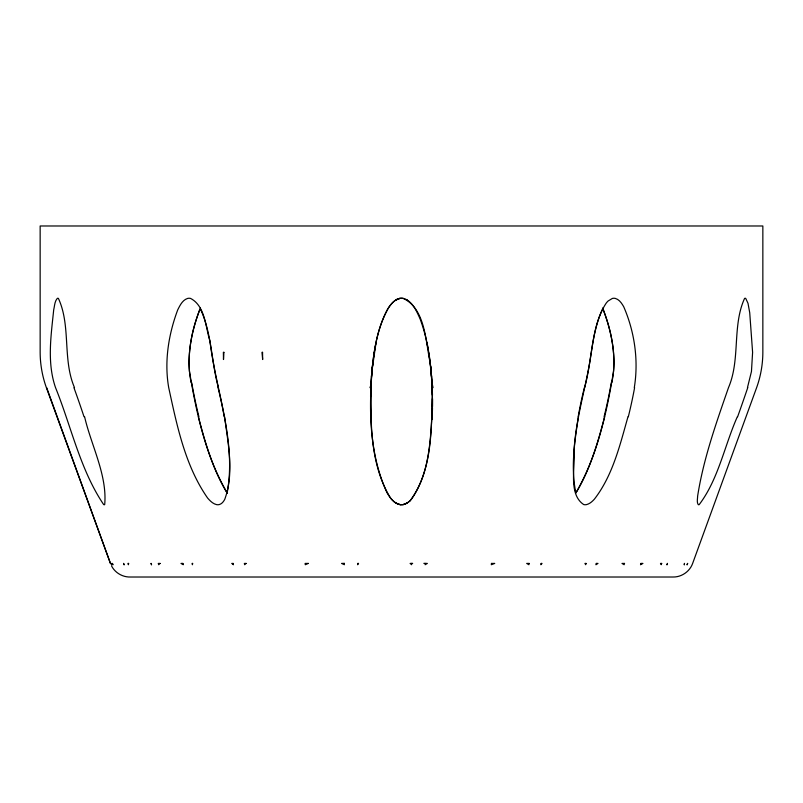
<?xml version="1.0" encoding="UTF-8"?>
<svg xmlns="http://www.w3.org/2000/svg" width="803" height="803" viewBox="0 0 803 803"><rect width="100%" height="100%" fill="white"/><g stroke="black" fill="none" stroke-linecap="round" stroke-linejoin="round"><path stroke-width="1.2" d="M432.415 406.709L432.436 398.679M411.658 563.425L411.638 564.73L410.122 563.425L412.662 563.345M371.408 377.079C373.576 353.159 376.466 328.166 388.913 307.168C391.523 303.414 394.865 299.529 399.533 298.465A9.405 9.405 0 0 1 403.477 298.465C412.431 300.995 416.446 310.972 419.969 318.61C428.993 342.62 431.633 368.467 432.385 393.932C431.281 429.635 432.466 470.528 410.233 500.56C407.773 502.989 404.491 504.967 400.918 504.726C396.592 504.425 393.109 501.293 390.539 498.061C370.053 464.686 370.625 422.93 370.926 385.018C372.602 359.232 375.322 332.432 387.588 309.255C390.429 304.698 394.092 299.68 399.663 298.435M372.763 363.016C368.687 406.358 368.517 452.561 387.036 492.791C390.057 497.87 394.112 503.762 400.456 504.685M370.564 396.391L371.568 374.921M425.188 563.425L425.148 564.73L427.347 563.425L423.833 563.345M432.415 407.824C430.468 438.789 429.936 473.399 411.166 499.586C409.008 501.945 406.298 504.043 403.076 504.605M371.869 371.478L376.005 342.901M373.566 356.933L374.268 352.326M634.29 387.638C638.746 360.517 634.621 331.81 623.7 306.696C621.753 303.353 619.344 299.559 615.379 298.435A9.415 7.618 -87.8 0 0 612.298 298.465L608.122 300.995A19.583 15.869 -87.8 0 0 606.094 303.293C594.581 320.909 593.096 342.781 589.643 363.016C584.373 392.476 575.59 421.354 574.004 451.416C575.58 466.784 567.942 494.096 583.681 504.545A8.913 6.846 -60.4 0 0 586.591 504.585C589.693 503.832 592.152 501.574 594.28 499.305C612.749 475.547 619.916 445.183 627.986 416.747M578.421 416.747C574.567 441.76 570.632 467.697 575.841 492.791M611.836 382.589C617.055 357.626 611.856 331.308 602.491 308.001M370.615 384.607L371.046 382.589M227.269 492.239C236.443 441.008 216.027 391.262 209.904 340.884C205.488 327.202 205.257 305.973 190.592 298.435A9.415 7.608 87.5 0 0 187.511 298.465C182.442 300.111 179.922 305.481 177.714 309.888C168.51 334.429 164.153 361.601 168.71 387.638C176.961 425.59 185.041 465.66 207.626 498.061C210.045 500.821 212.805 503.742 216.519 504.605A8.923 6.846 60.4 0 0 219.42 504.515C221.929 503.772 223.605 501.524 224.77 499.305C234.356 472.937 228.062 443.728 224.579 416.747M584.624 387.638C591.701 361.762 591.078 333.907 602.481 309.255M604.639 416.747C597.703 442.915 590.185 469.524 575.972 492.791M747.463 387.638L751.457 371.478L752.602 352.326L749.721 312.708L747.995 303.273L745.726 298.435A9.415 2.911 -88.5 0 0 744.552 298.465C732.005 326.088 740.577 359.443 728.492 387.638C716.186 423.101 703.458 458.844 697.636 496.063C697.616 498.804 696.633 502.056 698.178 504.545A8.913 2.61 -70.6 0 0 699.162 504.645C718.424 479.331 724.557 445.514 737.335 416.747M370.926 385.018L369.972 387.638L370.805 387.638M199.867 309.255C191.184 332.342 185.935 358.058 191.164 382.589M200.469 308.071C192.349 327.825 187.852 349.737 189.418 371.167C196.394 413.214 205.678 456.295 227.45 493.423M576.112 492.53C597.402 455.542 606.707 412.893 613.582 371.167C615.208 350.379 610.651 329.28 603.414 309.888M409.49 501.243L410.012 500.771M407.563 502.738L403.407 504.545A8.923 8.462 0 0 1 399.784 504.585M395.528 300.192L399.994 298.375M395.789 300.021L397.395 299.168M399.533 298.465L400.195 298.345A9.375 9.375 0 0 1 403.337 298.435C425.71 309.014 425.6 342.419 430.298 363.448M431.954 382.589L432.195 387.638L433.028 387.638L431.954 382.589L429.956 360.738M344.387 563.345L341.546 563.425L344.387 564.73L344.286 563.425M399.593 504.545L395.427 502.738M406.218 299.459L407.472 300.192M395.257 502.618L396.12 503.17M227.028 492.791C212.815 469.524 205.297 442.915 198.361 416.747M111.577 565.985C115.1 572.86 122.718 577.277 130.427 577.016L672.944 577.016C681.516 577.237 689.807 571.525 692.638 563.425L756.627 387.638C760.682 376.326 762.8 364.341 762.85 352.326L762.85 225.984L40.15 225.984L40.15 352.326C40.2 364.341 42.318 376.326 46.373 387.638L110.443 563.425L46.664 387.638M200.82 309.888C211.892 334.409 211.38 361.962 218.376 387.638M74.508 387.638C62.323 359.483 71.136 325.958 58.408 298.435A9.415 2.911 88.4 0 0 57.234 298.465C54.554 301.547 54.624 306.114 53.691 309.888C51.081 335.614 46.855 362.575 55.537 387.638C71.196 426.313 80.129 469.735 103.647 504.545A8.913 2.61 70.6 0 0 104.691 504.645C107.401 475.185 91.09 445.193 84.596 416.747M426.995 342.901L427.999 348.331M428.792 352.658L430.84 368.447M430.599 366.118L431.592 377.079M431.432 374.921L432.074 385.018A385.711 360.758 -14.7 0 1 432.476 395.247M432.195 387.638L432.395 395.136M198.913 416.747A385.852 270.782 61.3 0 1 191.696 382.65M73.946 387.729A386.775 141.268 68.4 0 1 84.014 416.737M218.035 387.658A386.735 311.092 54.8 0 1 224.248 416.747M431.884 382.599A385.862 360.788 -15.3 0 1 432.034 416.747M370.956 416.747A385.841 360.788 15.2 0 1 371.106 382.599M634.611 387.608A386.775 274.686 -60.9 0 1 628.317 416.757M611.304 382.65A385.852 270.812 -61.3 0 1 604.087 416.747M578.18 416.757A386.695 311.654 -54.7 0 1 584.373 387.618M432.526 398.669A385.711 360.758 -14.7 0 1 432.506 406.679M432.486 407.824A385.711 360.758 -14.7 0 1 432.094 419.186M747.784 387.548A386.795 82.107 -69.5 0 1 737.616 416.767M223.907 352.326L223.495 359.523L223.375 352.326L223.907 352.326M491.466 563.425L491.306 564.73L494.728 563.425L491.466 563.425M192.62 563.425L192.449 564.73L192.068 563.425L192.62 563.425M684.467 563.425L684.286 564.73L684.467 563.425M128.61 563.425L128.41 564.73L127.918 563.425L128.61 563.425M529.127 563.425L528.896 564.73L526.688 563.425L529.127 563.425M541.162 563.425L540.911 564.73L542.045 563.425L541.162 563.425M586.029 563.425L585.698 564.73L584.925 563.425L586.029 563.425M596.308 563.425L595.956 564.73L597.984 563.425L596.308 563.425M624.523 563.425L624.122 564.73L621.994 563.425L624.523 563.425M640.955 563.425L640.523 564.73L642.922 563.425L640.955 563.425M661.672 563.425L661.2 564.73L660.467 563.425L661.672 563.425M667.474 563.425L666.992 564.73L667.474 563.425M687.609 563.425L687.097 564.73L687.609 563.425M358.519 563.425L357.706 564.73L357.626 563.425L358.519 563.425M160.078 563.425L158.693 564.73L158.251 563.425L160.078 563.425M246.099 563.425L244.644 564.73L244.353 563.425L246.099 563.425M308.272 563.425L305.291 564.73L305.11 563.425L308.272 563.425M262.551 352.326L261.999 352.326L262.651 359.523L262.551 352.326M111.065 563.425L111.587 564.73L111.065 563.425M112.42 563.425L112.852 564.73L112.42 563.425M123.582 563.425L124.084 564.73L123.582 563.425M151.074 563.425L151.526 564.73L151.074 563.425M182.893 563.425L180.996 563.425L183.285 564.73L182.893 563.425M233.121 563.425L231.796 563.425L233.422 564.73L233.121 563.425"/></g></svg>
